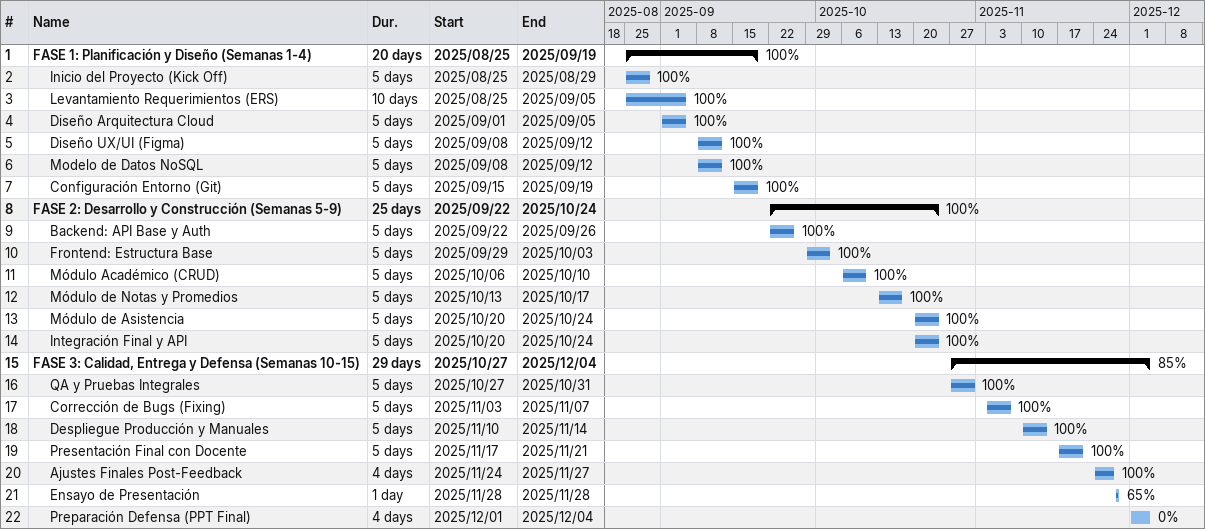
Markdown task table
| ID | Level | Task | Duration | Start | Finish | % complete |
|---|---|---|---|---|---|---|
| 1 | 1 | **FASE 1: Planificación y Diseño (Semanas 1-4)** | 20d | 2025-08-25 | 2025-09-19 | 100 |
| 2 | 2 | Inicio del Proyecto (Kick Off) | 5d | 2025-08-25 | 2025-08-29 | 100 |
| 3 | 2 | Levantamiento Requerimientos (ERS) | 10d | 2025-08-25 | 2025-09-05 | 100 |
| 4 | 2 | Diseño Arquitectura Cloud | 5d | 2025-09-01 | 2025-09-05 | 100 |
| 5 | 2 | Diseño UX/UI (Figma) | 5d | 2025-09-08 | 2025-09-12 | 100 |
| 6 | 2 | Modelo de Datos NoSQL | 5d | 2025-09-08 | 2025-09-12 | 100 |
| 7 | 2 | Configuración Entorno (Git) | 5d | 2025-09-15 | 2025-09-19 | 100 |
| 8 | 1 | **FASE 2: Desarrollo y Construcción (Semanas 5-9)** | 25d | 2025-09-22 | 2025-10-24 | 100 |
| 9 | 2 | Backend: API Base y Auth | 5d | 2025-09-22 | 2025-09-26 | 100 |
| 10 | 2 | Frontend: Estructura Base | 5d | 2025-09-29 | 2025-10-03 | 100 |
| 11 | 2 | Módulo Académico (CRUD) | 5d | 2025-10-06 | 2025-10-10 | 100 |
| 12 | 2 | Módulo de Notas y Promedios | 5d | 2025-10-13 | 2025-10-17 | 100 |
| 13 | 2 | Módulo de Asistencia | 5d | 2025-10-20 | 2025-10-24 | 100 |
| 14 | 2 | Integración Final y API | 5d | 2025-10-20 | 2025-10-24 | 100 |
| 15 | 1 | **FASE 3: Calidad, Entrega y Defensa (Semanas 10-15)** | 29d | 2025-10-27 | 2025-12-04 | 85 |
| 16 | 2 | QA y Pruebas Integrales | 5d | 2025-10-27 | 2025-10-31 | 100 |
| 17 | 2 | Corrección de Bugs (Fixing) | 5d | 2025-11-03 | 2025-11-07 | 100 |
| 18 | 2 | Despliegue Producción y Manuales | 5d | 2025-11-10 | 2025-11-14 | 100 |
| 19 | 2 | Presentación Final con Docente | 5d | 2025-11-17 | 2025-11-21 | 100 |
| 20 | 2 | Ajustes Finales Post-Feedback | 4d | 2025-11-24 | 2025-11-27 | 100 |
| 21 | 2 | Ensayo de Presentación | 1d | 2025-11-28 | 2025-11-28 | 65 |
| 22 | 2 | Preparación Defensa (PPT Final) | 4d | 2025-12-01 | 2025-12-04 | 0 |
